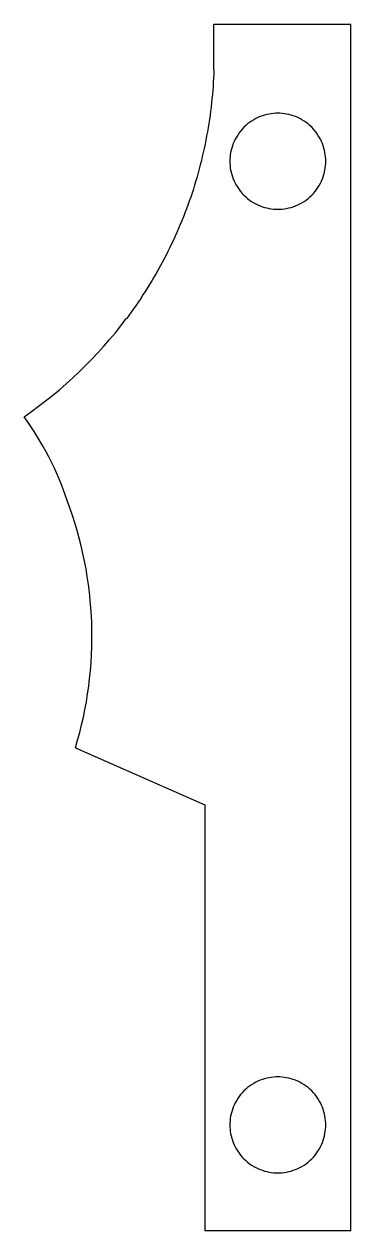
# Model space of a CAD drawing. Header units: millimetres. Extents: x 276 to 312, y 181 to 313.
import ezdxf

# ---------------------------------------------------------------- set-up
doc = ezdxf.new("R2010")
doc.units = ezdxf.units.MM

msp = doc.modelspace()

# ---------------------------------------------------------------- linework, layer by layer
at = {"color": 7, "linetype": 'Continuous', "lineweight": 25}
for p, q in [((297.14, 307.83), (297.14, 312.83)), ((297.14, 312.83), (312.14, 312.83)), ((312.14, 180.83), (312.14, 312.83)), ((281.98, 233.66), (296.14, 227.43)), ((296.14, 227.43), (296.14, 180.83)), ((312.14, 180.83), (296.14, 180.83))]:
    msp.add_line(p, q, dxfattribs=at)
for centre, radius, start, end in [((249.26, 309.39), 47.9, 304.4535, 323.0775), ((249.32, 250.14), 33.48, 18.4452, 36.1393), ((241.62, 245.87), 42.17, 343.1647, 20.6349)]:
    msp.add_arc(centre, radius, start, end, dxfattribs=at)
for points, knots in [([(297.14, 307.83), (297.06, 305.43), (296.8, 303), (295.9, 298.19), (295.27, 295.8), (293.63, 291.16), (292.63, 288.9), (290.32, 284.59), (289, 282.53), (287.56, 280.61)], [0, 0, 0, 0, 0.25, 0.25, 0.5, 0.5, 0.75, 0.75, 1, 1, 1, 1]), ([(298.89, 297.83), (298.89, 298.45), (299, 299.12), (299.39, 300.09), (299.55, 300.4), (299.94, 301), (300.17, 301.29), (300.68, 301.8), (300.97, 302.03), (301.57, 302.42), (301.89, 302.58), (302.85, 302.97), (303.52, 303.08), (304.76, 303.08), (305.43, 302.97), (306.4, 302.58), (306.71, 302.42), (307.31, 302.03), (307.6, 301.8), (308.11, 301.29), (308.34, 301), (308.73, 300.4), (308.89, 300.09), (309.28, 299.12), (309.39, 298.45), (309.39, 297.21), (309.28, 296.54), (308.89, 295.58), (308.73, 295.26), (308.34, 294.66), (308.11, 294.37), (307.6, 293.86), (307.31, 293.63), (306.71, 293.24), (306.4, 293.08), (305.43, 292.69), (304.76, 292.58), (303.52, 292.58), (302.85, 292.69), (301.89, 293.08), (301.57, 293.24), (300.97, 293.63), (300.68, 293.86), (300.17, 294.37), (299.94, 294.66), (299.55, 295.26), (299.39, 295.58), (299, 296.54), (298.89, 297.21), (298.89, 297.83)], [0, 0, 0, 0, 0.0625, 0.0625, 0.09375, 0.09375, 0.125, 0.125, 0.15625, 0.15625, 0.1875, 0.1875, 0.25, 0.25, 0.3125, 0.3125, 0.34375, 0.34375, 0.375, 0.375, 0.40625, 0.40625, 0.4375, 0.4375, 0.5, 0.5, 0.5625, 0.5625, 0.59375, 0.59375, 0.625, 0.625, 0.65625, 0.65625, 0.6875, 0.6875, 0.75, 0.75, 0.8125, 0.8125, 0.84375, 0.84375, 0.875, 0.875, 0.90625, 0.90625, 0.9375, 0.9375, 1, 1, 1, 1]), ([(298.89, 192.42), (298.89, 193.04), (299, 193.71), (299.39, 194.68), (299.55, 195), (299.94, 195.6), (300.17, 195.88), (300.68, 196.39), (300.97, 196.62), (301.57, 197.01), (301.89, 197.18), (302.85, 197.56), (303.52, 197.67), (304.76, 197.67), (305.43, 197.56), (306.4, 197.18), (306.71, 197.01), (307.31, 196.62), (307.6, 196.39), (308.11, 195.88), (308.34, 195.6), (308.73, 195), (308.89, 194.68), (309.28, 193.71), (309.39, 193.04), (309.39, 191.8), (309.28, 191.14), (308.89, 190.17), (308.73, 189.85), (308.34, 189.25), (308.11, 188.97), (307.6, 188.45), (307.31, 188.22), (306.71, 187.83), (306.4, 187.67), (305.43, 187.29), (304.76, 187.17), (303.52, 187.17), (302.85, 187.29), (301.89, 187.67), (301.57, 187.83), (300.97, 188.22), (300.68, 188.45), (300.17, 188.97), (299.94, 189.25), (299.55, 189.85), (299.39, 190.17), (299, 191.14), (298.89, 191.8), (298.89, 192.42)], [0, 0, 0, 0, 0.0625, 0.0625, 0.09375, 0.09375, 0.125, 0.125, 0.15625, 0.15625, 0.1875, 0.1875, 0.25, 0.25, 0.3125, 0.3125, 0.34375, 0.34375, 0.375, 0.375, 0.40625, 0.40625, 0.4375, 0.4375, 0.5, 0.5, 0.5625, 0.5625, 0.59375, 0.59375, 0.625, 0.625, 0.65625, 0.65625, 0.6875, 0.6875, 0.75, 0.75, 0.8125, 0.8125, 0.84375, 0.84375, 0.875, 0.875, 0.90625, 0.90625, 0.9375, 0.9375, 1, 1, 1, 1])]:
    msp.add_open_spline(points, degree=3, knots=knots, dxfattribs=at)

doc.saveas('drawing.dxf')
